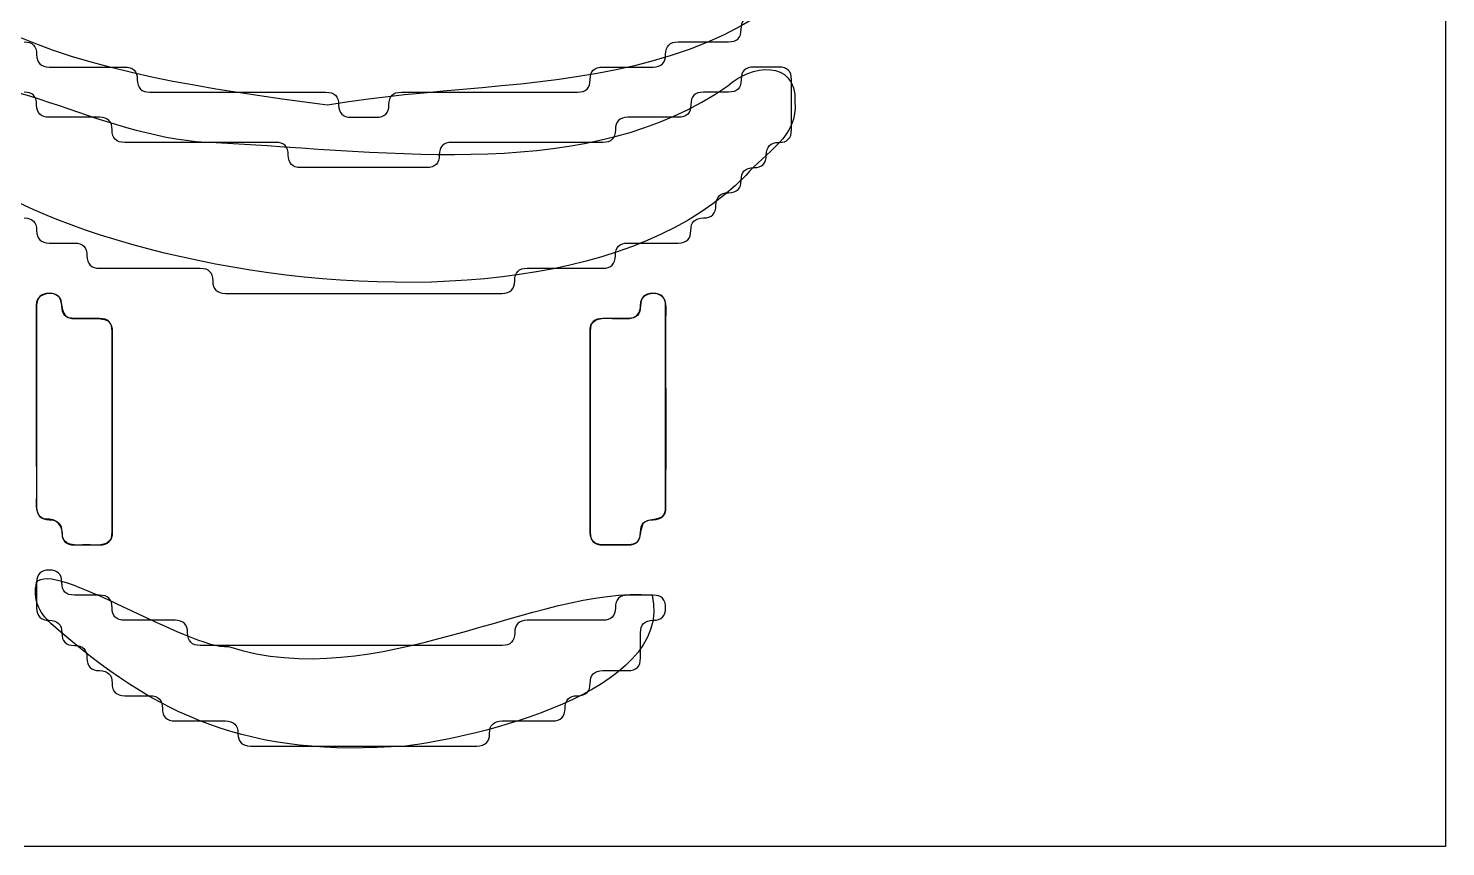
# Model space of a CAD drawing. Extents: x 191 to 437, y 271 to 614.
# Drawn here: x 277.6 to 437.3, y 271.4 to 363.6 of the extents above; entities that cross this region are included whole.
import ezdxf

# ---------------------------------------------------------------- set-up
doc = ezdxf.new("R2010")
doc.units = 0
doc.layers.add('Layer_1', color=7, linetype='CONTINUOUS')

msp = doc.modelspace()

# ---------------------------------------------------------------- linework, layer by layer
at = {"layer": 'Layer_1', "color": 7}
for points in [[(437.318901, 364.952265), (437.318901, 363.534942), (437.318901, 362.117619), (437.318901, 360.700296), (437.318901, 359.282974), (437.318901, 357.865651), (437.318901, 356.448328), (437.318901, 355.031005), (437.318901, 353.613682), (437.318901, 352.196359), (437.318901, 350.779037), (437.318901, 349.361714), (437.318901, 347.944391), (437.318901, 346.527068), (437.318901, 345.109745), (437.318901, 343.692422), (437.318901, 342.2751), (437.318901, 340.857777), (437.318901, 339.440454), (437.318901, 338.023131), (437.318901, 336.605808), (437.318901, 335.188485), (437.318901, 333.771163), (437.318901, 332.35384), (437.318901, 330.936517), (437.318901, 329.519194), (437.318901, 328.101871), (437.318901, 326.684548), (437.318901, 325.267226), (437.318901, 323.849903), (437.318901, 322.43258), (437.318901, 321.015257), (437.318901, 319.597934), (437.318901, 318.180611), (437.318901, 316.763289), (437.318901, 315.345966), (437.318901, 313.928643), (437.318901, 312.51132), (437.318901, 311.093997), (437.318901, 309.676674), (437.318901, 308.259352), (437.318901, 306.842029), (437.318901, 305.424706), (437.318901, 304.007383), (437.318901, 302.59006), (437.318901, 301.172737), (437.318901, 299.755414), (437.318901, 298.338092), (437.318901, 296.920769), (437.318901, 295.503446), (437.318901, 294.086123), (437.318901, 292.6688), (437.318901, 291.251477), (437.318901, 289.834155), (437.318901, 288.416832), (437.318901, 286.999509), (437.318901, 285.582186), (437.318901, 284.164863), (437.318901, 282.74754), (437.318901, 281.330218), (437.318901, 279.912895), (437.318901, 278.495572), (437.318901, 277.078249), (437.318901, 275.660926), (437.318901, 274.243603), (437.318901, 272.826281), (437.318901, 271.408958), (435.901578, 271.408958), (434.484255, 271.408958), (433.066932, 271.408958), (431.649609, 271.408958), (430.232287, 271.408958), (428.814964, 271.408958), (427.397641, 271.408958), (425.980318, 271.408958), (424.562995, 271.408958), (423.145672, 271.408958), (421.72835, 271.408958), (420.311027, 271.408958), (418.893704, 271.408958), (417.476381, 271.408958), (416.059058, 271.408958), (414.641735, 271.408958), (413.224413, 271.408958), (411.80709, 271.408958), (410.389767, 271.408958), (408.972444, 271.408958), (407.555121, 271.408958), (406.137798, 271.408958), (404.720476, 271.408958), (403.303153, 271.408958), (401.88583, 271.408958), (400.468507, 271.408958), (399.051184, 271.408958), (397.633861, 271.408958), (396.216539, 271.408958), (394.799216, 271.408958), (393.381893, 271.408958), (391.96457, 271.408958), (390.547247, 271.408958), (389.129924, 271.408958), (387.712602, 271.408958), (386.295279, 271.408958), (384.877956, 271.408958), (383.460633, 271.408958), (382.04331, 271.408958), (380.625987, 271.408958), (379.208665, 271.408958), (377.791342, 271.408958), (376.374019, 271.408958), (374.956696, 271.408958), (373.539373, 271.408958), (372.12205, 271.408958), (370.704728, 271.408958), (369.287405, 271.408958), (367.870082, 271.408958), (366.452759, 271.408958), (365.035436, 271.408958), (363.618113, 271.408958), (362.200791, 271.408958), (360.783468, 271.408958), (359.366145, 271.408958), (357.948822, 271.408958), (356.531499, 271.408958), (355.114176, 271.408958), (353.696854, 271.408958), (352.279531, 271.408958), (350.862208, 271.408958), (349.444885, 271.408958), (348.027562, 271.408958), (346.610239, 271.408958), (345.192917, 271.408958), (343.775594, 271.408958), (342.358271, 271.408958), (340.940948, 271.408958), (339.523625, 271.408958), (338.106302, 271.408958), (336.68898, 271.408958), (335.271657, 271.408958), (333.854334, 271.408958), (332.437011, 271.408958), (331.019688, 271.408958), (329.602365, 271.408958), (328.185043, 271.408958), (326.76772, 271.408958), (325.350397, 271.408958), (323.933074, 271.408958), (322.515751, 271.408958), (321.098428, 271.408958), (319.681106, 271.408958), (318.263783, 271.408958), (316.84646, 271.408958), (315.429137, 271.408958), (314.011814, 271.408958), (312.594491, 271.408958), (311.177169, 271.408958), (309.759846, 271.408958), (308.342523, 271.408958), (306.9252, 271.408958), (305.507877, 271.408958), (304.090554, 271.408958), (302.673232, 271.408958), (301.255909, 271.408958), (299.838586, 271.408958), (298.421263, 271.408958), (297.00394, 271.408958), (295.586617, 271.408958), (294.169294, 271.408958), (292.751972, 271.408958), (291.334649, 271.408958), (289.917326, 271.408958), (288.500003, 271.408958), (287.08268, 271.408958), (285.665357, 271.408958), (284.248035, 271.408958), (282.830712, 271.408958), (281.413389, 271.408958), (279.996066, 271.408958), (278.578743, 271.408958), (277.16142, 271.408958)], [(346.606248, 332.14479), (346.610239, 332.35384)]]:
    msp.add_lwpolyline(points, dxfattribs=at)
for points in [[(278.578743, 332.35384)], [(278.578743, 301.172737)]]:
    msp.add_lwpolyline(points, close=True, dxfattribs=at)
for points in [[(338.106302, 431.566438), (304.108637, 380.943354), (361.222912, 349.301384), (355.860972, 397.971147)], [(307.539587, 419.832697), (284.70672, 373.603054), (331.297506, 344.728981), (323.893905, 402.04849)], [(311.352259, 354.9748), (283.957121, 358.657177), (259.416505, 362.392685), (252.638592, 391.516957)], [(374.752582, 381.057585), (359.655511, 354.207569), (334.17716, 358.926406), (311.352259, 354.9748)], [(357.948822, 363.534942), (357.948822, 364.479824), (358.421263, 364.952265), (359.366145, 364.952265)], [(356.531499, 362.117619), (357.476381, 362.117619), (357.948822, 362.59006), (357.948822, 363.534942)], [(277.16142, 362.117619), (278.106302, 362.117619), (278.578743, 361.645178), (278.578743, 360.700296)], [(349.444885, 360.700296), (349.444885, 361.645178), (349.917326, 362.117619), (350.862208, 362.117619)], [(350.862208, 362.117619), (351.80709, 362.117619), (352.751972, 362.117619), (353.696854, 362.117619)], [(353.696854, 362.117619), (354.641735, 362.117619), (355.586617, 362.117619), (356.531499, 362.117619)], [(264.405515, 357.865651), (274.842921, 359.438289), (286.722431, 350.914419), (298.822374, 350.788445)], [(278.578743, 360.700296), (278.578743, 359.755414), (279.051184, 359.282974), (279.996066, 359.282974)], [(279.996066, 359.282974), (280.940948, 359.282974), (281.88583, 359.282974), (282.830712, 359.282974)], [(282.830712, 359.282974), (283.775594, 359.282974), (284.720476, 359.282974), (285.665357, 359.282974)], [(285.665357, 359.282974), (286.610239, 359.282974), (287.555121, 359.282974), (288.500003, 359.282974)], [(288.500003, 359.282974), (289.444885, 359.282974), (289.917326, 358.810533), (289.917326, 357.865651)], [(340.940948, 357.865651), (340.940948, 358.810533), (341.413389, 359.282974), (342.358271, 359.282974)], [(342.358271, 359.282974), (343.303153, 359.282974), (344.248035, 359.282974), (345.192917, 359.282974)], [(345.192917, 359.282974), (346.137798, 359.282974), (347.08268, 359.282974), (348.027562, 359.282974)], [(348.027562, 359.282974), (348.972444, 359.282974), (349.444885, 359.755414), (349.444885, 360.700296)], [(356.436323, 357.154313), (358.941005, 359.544146), (364.211272, 360.226488), (364.002948, 355.380256)], [(359.366145, 359.282974), (358.421263, 359.282974), (357.948822, 358.810533), (357.948822, 357.865651)], [(362.200791, 359.282974), (361.255909, 359.282974), (360.311027, 359.282974), (359.366145, 359.282974)], [(363.618113, 357.865651), (363.618113, 358.810533), (363.145672, 359.282974), (362.200791, 359.282974)], [(358.460765, 347.068913), (334.485159, 322.305503), (259.723519, 340.630203), (264.405515, 357.865651)], [(289.917326, 357.865651), (289.917326, 356.920769), (290.389767, 356.448328), (291.334649, 356.448328)], [(339.523625, 356.448328), (340.468507, 356.448328), (340.940948, 356.920769), (340.940948, 357.865651)], [(357.948822, 357.865651), (357.948822, 356.920769), (357.476381, 356.448328), (356.531499, 356.448328)], [(363.618113, 355.031005), (363.618113, 355.975887), (363.618113, 356.920769), (363.618113, 357.865651)], [(278.578743, 355.031005), (278.578743, 355.975887), (278.106302, 356.448328), (277.16142, 356.448328)], [(291.334649, 356.448328), (292.279531, 356.448328), (293.224413, 356.448328), (294.169294, 356.448328)], [(294.169294, 356.448328), (295.114176, 356.448328), (296.059058, 356.448328), (297.00394, 356.448328)], [(297.00394, 356.448328), (297.948822, 356.448328), (298.893704, 356.448328), (299.838586, 356.448328)], [(298.822374, 350.788445), (319.006607, 349.675089), (340.974465, 346.341044), (356.436323, 357.154313)], [(299.838586, 356.448328), (300.783468, 356.448328), (301.72835, 356.448328), (302.673232, 356.448328)], [(302.673232, 356.448328), (303.618113, 356.448328), (304.562995, 356.448328), (305.507877, 356.448328)], [(305.507877, 356.448328), (306.452759, 356.448328), (307.397641, 356.448328), (308.342523, 356.448328)], [(308.342523, 356.448328), (309.287405, 356.448328), (310.232287, 356.448328), (311.177169, 356.448328)], [(311.177169, 356.448328), (312.12205, 356.448328), (312.594491, 355.975887), (312.594491, 355.031005)], [(318.263783, 355.031005), (318.263783, 355.975887), (318.736224, 356.448328), (319.681106, 356.448328)], [(319.681106, 356.448328), (320.625987, 356.448328), (321.570869, 356.448328), (322.515751, 356.448328)], [(322.515751, 356.448328), (323.460633, 356.448328), (324.405515, 356.448328), (325.350397, 356.448328)], [(325.350397, 356.448328), (326.295279, 356.448328), (327.240161, 356.448328), (328.185043, 356.448328)], [(328.185043, 356.448328), (329.129924, 356.448328), (330.074806, 356.448328), (331.019688, 356.448328)], [(331.019688, 356.448328), (331.96457, 356.448328), (332.909452, 356.448328), (333.854334, 356.448328)], [(333.854334, 356.448328), (334.799216, 356.448328), (335.744098, 356.448328), (336.68898, 356.448328)], [(336.68898, 356.448328), (337.633861, 356.448328), (338.578743, 356.448328), (339.523625, 356.448328)], [(353.696854, 356.448328), (352.751972, 356.448328), (352.279531, 355.975887), (352.279531, 355.031005)], [(356.531499, 356.448328), (355.586617, 356.448328), (354.641735, 356.448328), (353.696854, 356.448328)], [(279.996066, 353.613682), (279.051184, 353.613682), (278.578743, 354.086123), (278.578743, 355.031005)], [(312.594491, 355.031005), (312.594491, 354.086123), (313.066932, 353.613682), (314.011814, 353.613682)], [(316.84646, 353.613682), (317.791342, 353.613682), (318.263783, 354.086123), (318.263783, 355.031005)], [(352.279531, 355.031005), (352.279531, 354.086123), (351.80709, 353.613682), (350.862208, 353.613682)], [(364.002948, 355.380256), (364.426676, 351.49398), (360.647031, 349.592519), (358.460765, 347.068913)], [(363.618113, 352.196359), (363.618113, 353.141241), (363.618113, 354.086123), (363.618113, 355.031005)], [(282.830712, 353.613682), (281.88583, 353.613682), (280.940948, 353.613682), (279.996066, 353.613682)], [(285.665357, 353.613682), (284.720476, 353.613682), (283.775594, 353.613682), (282.830712, 353.613682)], [(287.08268, 352.196359), (287.08268, 353.141241), (286.610239, 353.613682), (285.665357, 353.613682)], [(314.011814, 353.613682), (314.956696, 353.613682), (315.901578, 353.613682), (316.84646, 353.613682)], [(345.192917, 353.613682), (344.248035, 353.613682), (343.775594, 353.141241), (343.775594, 352.196359)], [(348.027562, 353.613682), (347.08268, 353.613682), (346.137798, 353.613682), (345.192917, 353.613682)], [(350.862208, 353.613682), (349.917326, 353.613682), (348.972444, 353.613682), (348.027562, 353.613682)], [(288.500003, 350.779037), (287.555121, 350.779037), (287.08268, 351.251477), (287.08268, 352.196359)], [(343.775594, 352.196359), (343.775594, 351.251477), (343.303153, 350.779037), (342.358271, 350.779037)], [(362.200791, 350.779037), (363.145672, 350.779037), (363.618113, 351.251477), (363.618113, 352.196359)], [(291.334649, 350.779037), (290.389767, 350.779037), (289.444885, 350.779037), (288.500003, 350.779037)], [(294.169294, 350.779037), (293.224413, 350.779037), (292.279531, 350.779037), (291.334649, 350.779037)], [(297.00394, 350.779037), (296.059058, 350.779037), (295.114176, 350.779037), (294.169294, 350.779037)], [(299.838586, 350.779037), (298.893704, 350.779037), (297.948822, 350.779037), (297.00394, 350.779037)], [(302.673232, 350.779037), (301.72835, 350.779037), (300.783468, 350.779037), (299.838586, 350.779037)], [(305.507877, 350.779037), (304.562995, 350.779037), (303.618113, 350.779037), (302.673232, 350.779037)], [(306.9252, 349.361714), (306.9252, 350.306596), (306.452759, 350.779037), (305.507877, 350.779037)], [(325.350397, 350.779037), (324.405515, 350.779037), (323.933074, 350.306596), (323.933074, 349.361714)], [(328.185043, 350.779037), (327.240161, 350.779037), (326.295279, 350.779037), (325.350397, 350.779037)], [(331.019688, 350.779037), (330.074806, 350.779037), (329.129924, 350.779037), (328.185043, 350.779037)], [(333.854334, 350.779037), (332.909452, 350.779037), (331.96457, 350.779037), (331.019688, 350.779037)], [(336.68898, 350.779037), (335.744098, 350.779037), (334.799216, 350.779037), (333.854334, 350.779037)], [(339.523625, 350.779037), (338.578743, 350.779037), (337.633861, 350.779037), (336.68898, 350.779037)], [(342.358271, 350.779037), (341.413389, 350.779037), (340.468507, 350.779037), (339.523625, 350.779037)], [(360.783468, 349.361714), (360.783468, 350.306596), (361.255909, 350.779037), (362.200791, 350.779037)], [(308.342523, 347.944391), (307.397641, 347.944391), (306.9252, 348.416832), (306.9252, 349.361714)], [(323.933074, 349.361714), (323.933074, 348.416832), (323.460633, 347.944391), (322.515751, 347.944391)], [(359.366145, 347.944391), (360.311027, 347.944391), (360.783468, 348.416832), (360.783468, 349.361714)], [(311.177169, 347.944391), (310.232287, 347.944391), (309.287405, 347.944391), (308.342523, 347.944391)], [(314.011814, 347.944391), (313.066932, 347.944391), (312.12205, 347.944391), (311.177169, 347.944391)], [(316.84646, 347.944391), (315.901578, 347.944391), (314.956696, 347.944391), (314.011814, 347.944391)], [(319.681106, 347.944391), (318.736224, 347.944391), (317.791342, 347.944391), (316.84646, 347.944391)], [(322.515751, 347.944391), (321.570869, 347.944391), (320.625987, 347.944391), (319.681106, 347.944391)], [(356.531499, 345.109745), (357.476381, 345.109745), (357.948822, 345.582186), (357.948822, 346.527068)], [(357.948822, 346.527068), (357.948822, 347.47195), (358.421263, 347.944391), (359.366145, 347.944391)], [(355.114176, 343.692422), (355.114176, 344.637304), (355.586617, 345.109745), (356.531499, 345.109745)], [(353.696854, 342.2751), (354.641735, 342.2751), (355.114176, 342.74754), (355.114176, 343.692422)], [(277.16142, 342.2751), (278.106302, 342.2751), (278.578743, 341.802659), (278.578743, 340.857777)], [(352.279531, 340.857777), (352.279531, 341.802659), (352.751972, 342.2751), (353.696854, 342.2751)], [(278.578743, 340.857777), (278.578743, 339.912895), (279.051184, 339.440454), (279.996066, 339.440454)], [(350.862208, 339.440454), (351.80709, 339.440454), (352.279531, 339.912895), (352.279531, 340.857777)], [(279.996066, 339.440454), (280.940948, 339.440454), (281.88583, 339.440454), (282.830712, 339.440454)], [(282.830712, 339.440454), (283.775594, 339.440454), (284.248035, 338.968013), (284.248035, 338.023131)], [(343.775594, 338.023131), (343.775594, 338.968013), (344.248035, 339.440454), (345.192917, 339.440454)], [(345.192917, 339.440454), (346.137798, 339.440454), (347.08268, 339.440454), (348.027562, 339.440454)], [(348.027562, 339.440454), (348.972444, 339.440454), (349.917326, 339.440454), (350.862208, 339.440454)], [(284.248035, 338.023131), (284.248035, 337.078249), (284.720476, 336.605808), (285.665357, 336.605808)], [(342.358271, 336.605808), (343.303153, 336.605808), (343.775594, 337.078249), (343.775594, 338.023131)], [(285.665357, 336.605808), (286.610239, 336.605808), (287.555121, 336.605808), (288.500003, 336.605808)], [(288.500003, 336.605808), (289.444885, 336.605808), (290.389767, 336.605808), (291.334649, 336.605808)], [(291.334649, 336.605808), (292.279531, 336.605808), (293.224413, 336.605808), (294.169294, 336.605808)], [(294.169294, 336.605808), (295.114176, 336.605808), (296.059058, 336.605808), (297.00394, 336.605808)], [(297.00394, 336.605808), (297.948822, 336.605808), (298.421263, 336.133367), (298.421263, 335.188485)], [(332.437011, 335.188485), (332.437011, 336.133367), (332.909452, 336.605808), (333.854334, 336.605808)], [(333.854334, 336.605808), (334.799216, 336.605808), (335.744098, 336.605808), (336.68898, 336.605808)], [(336.68898, 336.605808), (337.633861, 336.605808), (338.578743, 336.605808), (339.523625, 336.605808)], [(339.523625, 336.605808), (340.468507, 336.605808), (341.413389, 336.605808), (342.358271, 336.605808)], [(278.578743, 332.35384), (278.37445, 333.665688), (280.2607, 334.251746), (281.082149, 333.400932)], [(279.996066, 333.771163), (279.051184, 333.771163), (278.578743, 333.298722), (278.578743, 332.35384)], [(281.413389, 332.35384), (281.413389, 333.298722), (280.940948, 333.771163), (279.996066, 333.771163)], [(298.421263, 335.188485), (298.421263, 334.243603), (298.893704, 333.771163), (299.838586, 333.771163)], [(299.838586, 333.771163), (300.783468, 333.771163), (301.72835, 333.771163), (302.673232, 333.771163)], [(302.673232, 333.771163), (303.618113, 333.771163), (304.562995, 333.771163), (305.507877, 333.771163)], [(305.507877, 333.771163), (306.452759, 333.771163), (307.397641, 333.771163), (308.342523, 333.771163)], [(308.342523, 333.771163), (309.287405, 333.771163), (310.232287, 333.771163), (311.177169, 333.771163)], [(311.177169, 333.771163), (312.12205, 333.771163), (313.066932, 333.771163), (314.011814, 333.771163)], [(314.011814, 333.771163), (314.956696, 333.771163), (315.901578, 333.771163), (316.84646, 333.771163)], [(316.84646, 333.771163), (317.791342, 333.771163), (318.736224, 333.771163), (319.681106, 333.771163)], [(319.681106, 333.771163), (320.625987, 333.771163), (321.570869, 333.771163), (322.515751, 333.771163)], [(322.515751, 333.771163), (323.460633, 333.771163), (324.405515, 333.771163), (325.350397, 333.771163)], [(325.350397, 333.771163), (326.295279, 333.771163), (327.240161, 333.771163), (328.185043, 333.771163)], [(328.185043, 333.771163), (329.129924, 333.771163), (330.074806, 333.771163), (331.019688, 333.771163)], [(331.019688, 333.771163), (331.96457, 333.771163), (332.437011, 334.243603), (332.437011, 335.188485)], [(346.610239, 332.35384), (346.388258, 333.724303), (348.484697, 334.308073), (349.204113, 333.266233)], [(348.027562, 333.771163), (347.08268, 333.771163), (346.610239, 333.298722), (346.610239, 332.35384)], [(349.444885, 332.35384), (349.444885, 333.298722), (348.972444, 333.771163), (348.027562, 333.771163)], [(278.587627, 310.857165), (278.566744, 318.02224), (278.58439, 325.188536), (278.578743, 332.35384)], [(278.578743, 332.35384), (278.578743, 331.408958), (278.578743, 330.464076), (278.578743, 329.519194)], [(281.082149, 333.400932), (281.618419, 332.602815), (281.191822, 331.015314), (282.549334, 330.954633)], [(282.830712, 330.936517), (281.88583, 330.936517), (281.413389, 331.408958), (281.413389, 332.35384)], [(343.401146, 330.941378), (344.513242, 330.996229), (346.477711, 330.52521), (346.606248, 332.14479)], [(346.610239, 332.35384), (346.610239, 331.408958), (346.137798, 330.936517), (345.192917, 330.936517)], [(349.204113, 333.266233), (349.670982, 332.354375), (349.352478, 331.28716), (349.444321, 330.307055)], [(349.444885, 329.519194), (349.444885, 330.464076), (349.444885, 331.408958), (349.444885, 332.35384)], [(282.549334, 330.954633), (283.772347, 330.854854), (285.018245, 331.063852), (286.229497, 330.843402)], [(285.665357, 330.936517), (284.720476, 330.936517), (283.775594, 330.936517), (282.830712, 330.936517)], [(287.08268, 329.519194), (287.08268, 330.464076), (286.610239, 330.936517), (285.665357, 330.936517)], [(286.229497, 330.843402), (287.39704, 330.509877), (287.021052, 329.073109), (287.082595, 328.166192)], [(342.358271, 330.936517), (341.413389, 330.936517), (340.940948, 330.464076), (340.940948, 329.519194)], [(340.949313, 329.85201), (341.087474, 331.043125), (342.501483, 331.015167), (343.401146, 330.941378)], [(345.192917, 330.936517), (344.248035, 330.936517), (343.303153, 330.936517), (342.358271, 330.936517)], [(278.578743, 329.519194), (278.578743, 328.574312), (278.578743, 327.62943), (278.578743, 326.684548)], [(287.08268, 326.684548), (287.08268, 327.62943), (287.08268, 328.574312), (287.08268, 329.519194)], [(340.949747, 307.988444), (340.93444, 315.27578), (340.935857, 322.564306), (340.949313, 329.85201)], [(340.940948, 329.519194), (340.940948, 328.574312), (340.940948, 327.62943), (340.940948, 326.684548)], [(349.444321, 330.307055), (349.439219, 323.305622), (349.458494, 316.303934), (349.433549, 309.302614)], [(349.444885, 326.684548), (349.444885, 327.62943), (349.444885, 328.574312), (349.444885, 329.519194)], [(287.082595, 328.166192), (287.077493, 320.947172), (287.09365, 313.728094), (287.074091, 306.509131)], [(278.578743, 326.684548), (278.578743, 325.739666), (278.578743, 324.794785), (278.578743, 323.849903)], [(287.08268, 323.849903), (287.08268, 324.794785), (287.08268, 325.739666), (287.08268, 326.684548)], [(340.940948, 326.684548), (340.940948, 325.739666), (340.940948, 324.794785), (340.940948, 323.849903)], [(349.444885, 323.849903), (349.444885, 324.794785), (349.444885, 325.739666), (349.444885, 326.684548)], [(278.578743, 323.849903), (278.578743, 322.905021), (278.578743, 321.960139), (278.578743, 321.015257)], [(287.08268, 321.015257), (287.08268, 321.960139), (287.08268, 322.905021), (287.08268, 323.849903)], [(340.940948, 323.849903), (340.940948, 322.905021), (340.940948, 321.960139), (340.940948, 321.015257)], [(349.444885, 321.015257), (349.444885, 321.960139), (349.444885, 322.905021), (349.444885, 323.849903)], [(278.578743, 321.015257), (278.578743, 320.070375), (278.578743, 319.125493), (278.578743, 318.180611)], [(287.08268, 318.180611), (287.08268, 319.125493), (287.08268, 320.070375), (287.08268, 321.015257)], [(340.940948, 321.015257), (340.940948, 320.070375), (340.940948, 319.125493), (340.940948, 318.180611)], [(349.444885, 318.180611), (349.444885, 319.125493), (349.444885, 320.070375), (349.444885, 321.015257)], [(278.578743, 318.180611), (278.578743, 317.235729), (278.578743, 316.290848), (278.578743, 315.345966)], [(287.08268, 315.345966), (287.08268, 316.290848), (287.08268, 317.235729), (287.08268, 318.180611)], [(340.940948, 318.180611), (340.940948, 317.235729), (340.940948, 316.290848), (340.940948, 315.345966)], [(349.444885, 315.345966), (349.444885, 316.290848), (349.444885, 317.235729), (349.444885, 318.180611)], [(278.578743, 315.345966), (278.578743, 314.401084), (278.578743, 313.456202), (278.578743, 312.51132)], [(287.08268, 312.51132), (287.08268, 313.456202), (287.08268, 314.401084), (287.08268, 315.345966)], [(340.940948, 315.345966), (340.940948, 314.401084), (340.940948, 313.456202), (340.940948, 312.51132)], [(349.444885, 312.51132), (349.444885, 313.456202), (349.444885, 314.401084), (349.444885, 315.345966)], [(278.578743, 312.51132), (278.578743, 311.566438), (278.578743, 310.621556), (278.578743, 309.676674)], [(287.08268, 309.676674), (287.08268, 310.621556), (287.08268, 311.566438), (287.08268, 312.51132)], [(340.940948, 312.51132), (340.940948, 311.566438), (340.940948, 310.621556), (340.940948, 309.676674)], [(349.444885, 309.676674), (349.444885, 310.621556), (349.444885, 311.566438), (349.444885, 312.51132)], [(279.59309, 308.305843), (278.372925, 308.463165), (278.56671, 309.96051), (278.587627, 310.857165)], [(278.578743, 309.676674), (278.578743, 308.731792), (279.051184, 308.259352), (279.996066, 308.259352)], [(281.490335, 306.345175), (281.592043, 307.50548), (280.820982, 308.490803), (279.59309, 308.305843)], [(279.996066, 308.259352), (280.940948, 308.259352), (281.413389, 307.786911), (281.413389, 306.842029)], [(287.08268, 306.842029), (287.08268, 307.786911), (287.08268, 308.731792), (287.08268, 309.676674)], [(340.940948, 309.676674), (340.940948, 308.731792), (340.940948, 307.786911), (340.940948, 306.842029)], [(346.610239, 306.842029), (346.610239, 307.786911), (347.08268, 308.259352), (348.027562, 308.259352)], [(349.433549, 309.302614), (349.278749, 307.923616), (347.520336, 308.5592), (346.856066, 307.784123)], [(348.027562, 308.259352), (348.972444, 308.259352), (349.444885, 308.731792), (349.444885, 309.676674)], [(281.413389, 306.842029), (281.413389, 305.897147), (281.88583, 305.424706), (282.830712, 305.424706)], [(285.665357, 305.424706), (286.610239, 305.424706), (287.08268, 305.897147), (287.08268, 306.842029)], [(341.978681, 305.470287), (340.751999, 305.629311), (340.912976, 307.08354), (340.949747, 307.988444)], [(340.940948, 306.842029), (340.940948, 305.897147), (341.413389, 305.424706), (342.358271, 305.424706)], [(345.192917, 305.424706), (346.137798, 305.424706), (346.610239, 305.897147), (346.610239, 306.842029)], [(346.856066, 307.784123), (346.508595, 306.91383), (346.705971, 305.400725), (345.348822, 305.428618)], [(284.622259, 305.429754), (283.597401, 305.538888), (281.825946, 304.981143), (281.490335, 306.345175)], [(282.830712, 305.424706), (283.775594, 305.424706), (284.720476, 305.424706), (285.665357, 305.424706)], [(287.074091, 306.509131), (286.935931, 305.314384), (285.521922, 305.348258), (284.622259, 305.429754)], [(345.348822, 305.428618), (344.226654, 305.460082), (343.09607, 305.364555), (341.978681, 305.470287)], [(342.358271, 305.424706), (343.303153, 305.424706), (344.248035, 305.424706), (345.192917, 305.424706)], [(278.578743, 301.172737), (280.17066, 303.883764), (295.81647, 293.601682), (300.178911, 293.964545)], [(279.996066, 302.59006), (279.051184, 302.59006), (278.578743, 302.117619), (278.578743, 301.172737)], [(281.413389, 301.172737), (281.413389, 302.117619), (280.940948, 302.59006), (279.996066, 302.59006)], [(280.187181, 296.560542), (278.841883, 297.767874), (278.12632, 299.370753), (278.578743, 301.172737)], [(278.578743, 301.172737), (278.578743, 300.227855), (278.578743, 299.282974), (278.578743, 298.338092)], [(282.830712, 299.755414), (281.88583, 299.755414), (281.413389, 300.227855), (281.413389, 301.172737)], [(300.178911, 293.964545), (316.834821, 288.568627), (335.015578, 300.924961), (347.936145, 299.742744)], [(285.665357, 299.755414), (284.720476, 299.755414), (283.775594, 299.755414), (282.830712, 299.755414)], [(287.08268, 298.338092), (287.08268, 299.282974), (286.610239, 299.755414), (285.665357, 299.755414)], [(347.936145, 299.742744), (350.332401, 288.717134), (327.819526, 283.69247), (320.14749, 282.751084)], [(345.192917, 299.755414), (344.248035, 299.755414), (343.775594, 299.282974), (343.775594, 298.338092)], [(348.027562, 299.755414), (347.08268, 299.755414), (346.137798, 299.755414), (345.192917, 299.755414)], [(349.444885, 298.338092), (349.444885, 299.282974), (348.972444, 299.755414), (348.027562, 299.755414)], [(278.578743, 298.338092), (278.578743, 297.39321), (279.051184, 296.920769), (279.996066, 296.920769)], [(288.500003, 296.920769), (287.555121, 296.920769), (287.08268, 297.39321), (287.08268, 298.338092)], [(343.775594, 298.338092), (343.775594, 297.39321), (343.303153, 296.920769), (342.358271, 296.920769)], [(348.027562, 296.920769), (348.972444, 296.920769), (349.444885, 297.39321), (349.444885, 298.338092)], [(279.996066, 296.920769), (280.940948, 296.920769), (281.413389, 296.448328), (281.413389, 295.503446)], [(320.14749, 282.751084), (302.548414, 281.428466), (292.204687, 285.928013), (280.187181, 296.560542)], [(281.413389, 295.503446), (281.413389, 294.558564), (281.88583, 294.086123), (282.830712, 294.086123)], [(291.334649, 296.920769), (290.389767, 296.920769), (289.444885, 296.920769), (288.500003, 296.920769)], [(294.169294, 296.920769), (293.224413, 296.920769), (292.279531, 296.920769), (291.334649, 296.920769)], [(295.586617, 295.503446), (295.586617, 296.448328), (295.114176, 296.920769), (294.169294, 296.920769)], [(297.00394, 294.086123), (296.059058, 294.086123), (295.586617, 294.558564), (295.586617, 295.503446)], [(332.437011, 295.503446), (332.437011, 294.558564), (331.96457, 294.086123), (331.019688, 294.086123)], [(333.854334, 296.920769), (332.909452, 296.920769), (332.437011, 296.448328), (332.437011, 295.503446)], [(336.68898, 296.920769), (335.744098, 296.920769), (334.799216, 296.920769), (333.854334, 296.920769)], [(339.523625, 296.920769), (338.578743, 296.920769), (337.633861, 296.920769), (336.68898, 296.920769)], [(342.358271, 296.920769), (341.413389, 296.920769), (340.468507, 296.920769), (339.523625, 296.920769)], [(346.610239, 295.503446), (346.610239, 296.448328), (347.08268, 296.920769), (348.027562, 296.920769)], [(346.610239, 292.6688), (346.610239, 293.613682), (346.610239, 294.558564), (346.610239, 295.503446)], [(282.830712, 294.086123), (283.775594, 294.086123), (284.248035, 293.613682), (284.248035, 292.6688)], [(299.838586, 294.086123), (298.893704, 294.086123), (297.948822, 294.086123), (297.00394, 294.086123)], [(302.673232, 294.086123), (301.72835, 294.086123), (300.783468, 294.086123), (299.838586, 294.086123)], [(305.507877, 294.086123), (304.562995, 294.086123), (303.618113, 294.086123), (302.673232, 294.086123)], [(308.342523, 294.086123), (307.397641, 294.086123), (306.452759, 294.086123), (305.507877, 294.086123)], [(311.177169, 294.086123), (310.232287, 294.086123), (309.287405, 294.086123), (308.342523, 294.086123)], [(314.011814, 294.086123), (313.066932, 294.086123), (312.12205, 294.086123), (311.177169, 294.086123)], [(316.84646, 294.086123), (315.901578, 294.086123), (314.956696, 294.086123), (314.011814, 294.086123)], [(319.681106, 294.086123), (318.736224, 294.086123), (317.791342, 294.086123), (316.84646, 294.086123)], [(322.515751, 294.086123), (321.570869, 294.086123), (320.625987, 294.086123), (319.681106, 294.086123)], [(325.350397, 294.086123), (324.405515, 294.086123), (323.460633, 294.086123), (322.515751, 294.086123)], [(328.185043, 294.086123), (327.240161, 294.086123), (326.295279, 294.086123), (325.350397, 294.086123)], [(331.019688, 294.086123), (330.074806, 294.086123), (329.129924, 294.086123), (328.185043, 294.086123)], [(284.248035, 292.6688), (284.248035, 291.723918), (284.720476, 291.251477), (285.665357, 291.251477)], [(345.192917, 291.251477), (346.137798, 291.251477), (346.610239, 291.723918), (346.610239, 292.6688)], [(285.665357, 291.251477), (286.610239, 291.251477), (287.08268, 290.779037), (287.08268, 289.834155)], [(340.940948, 289.834155), (340.940948, 290.779037), (341.413389, 291.251477), (342.358271, 291.251477)], [(342.358271, 291.251477), (343.303153, 291.251477), (344.248035, 291.251477), (345.192917, 291.251477)], [(287.08268, 289.834155), (287.08268, 288.889273), (287.555121, 288.416832), (288.500003, 288.416832)], [(339.523625, 288.416832), (340.468507, 288.416832), (340.940948, 288.889273), (340.940948, 289.834155)], [(288.500003, 288.416832), (289.444885, 288.416832), (290.389767, 288.416832), (291.334649, 288.416832)], [(291.334649, 288.416832), (292.279531, 288.416832), (292.751972, 287.944391), (292.751972, 286.999509)], [(338.106302, 286.999509), (338.106302, 287.944391), (338.578743, 288.416832), (339.523625, 288.416832)], [(292.751972, 286.999509), (292.751972, 286.054627), (293.224413, 285.582186), (294.169294, 285.582186)], [(336.68898, 285.582186), (337.633861, 285.582186), (338.106302, 286.054627), (338.106302, 286.999509)], [(294.169294, 285.582186), (295.114176, 285.582186), (296.059058, 285.582186), (297.00394, 285.582186)], [(297.00394, 285.582186), (297.948822, 285.582186), (298.893704, 285.582186), (299.838586, 285.582186)], [(299.838586, 285.582186), (300.783468, 285.582186), (301.255909, 285.109745), (301.255909, 284.164863)], [(329.602365, 284.164863), (329.602365, 285.109745), (330.074806, 285.582186), (331.019688, 285.582186)], [(331.019688, 285.582186), (331.96457, 285.582186), (332.909452, 285.582186), (333.854334, 285.582186)], [(333.854334, 285.582186), (334.799216, 285.582186), (335.744098, 285.582186), (336.68898, 285.582186)], [(301.255909, 284.164863), (301.255909, 283.219981), (301.72835, 282.74754), (302.673232, 282.74754)], [(302.673232, 282.74754), (303.618113, 282.74754), (304.562995, 282.74754), (305.507877, 282.74754)], [(305.507877, 282.74754), (306.452759, 282.74754), (307.397641, 282.74754), (308.342523, 282.74754)], [(308.342523, 282.74754), (309.287405, 282.74754), (310.232287, 282.74754), (311.177169, 282.74754)], [(311.177169, 282.74754), (312.12205, 282.74754), (313.066932, 282.74754), (314.011814, 282.74754)], [(314.011814, 282.74754), (314.956696, 282.74754), (315.901578, 282.74754), (316.84646, 282.74754)], [(316.84646, 282.74754), (317.791342, 282.74754), (318.736224, 282.74754), (319.681106, 282.74754)], [(319.681106, 282.74754), (320.625987, 282.74754), (321.570869, 282.74754), (322.515751, 282.74754)], [(322.515751, 282.74754), (323.460633, 282.74754), (324.405515, 282.74754), (325.350397, 282.74754)], [(325.350397, 282.74754), (326.295279, 282.74754), (327.240161, 282.74754), (328.185043, 282.74754)], [(328.185043, 282.74754), (329.129924, 282.74754), (329.602365, 283.219981), (329.602365, 284.164863)]]:
    msp.add_open_spline(points, degree=3, dxfattribs=at)

doc.saveas('drawing.dxf')
